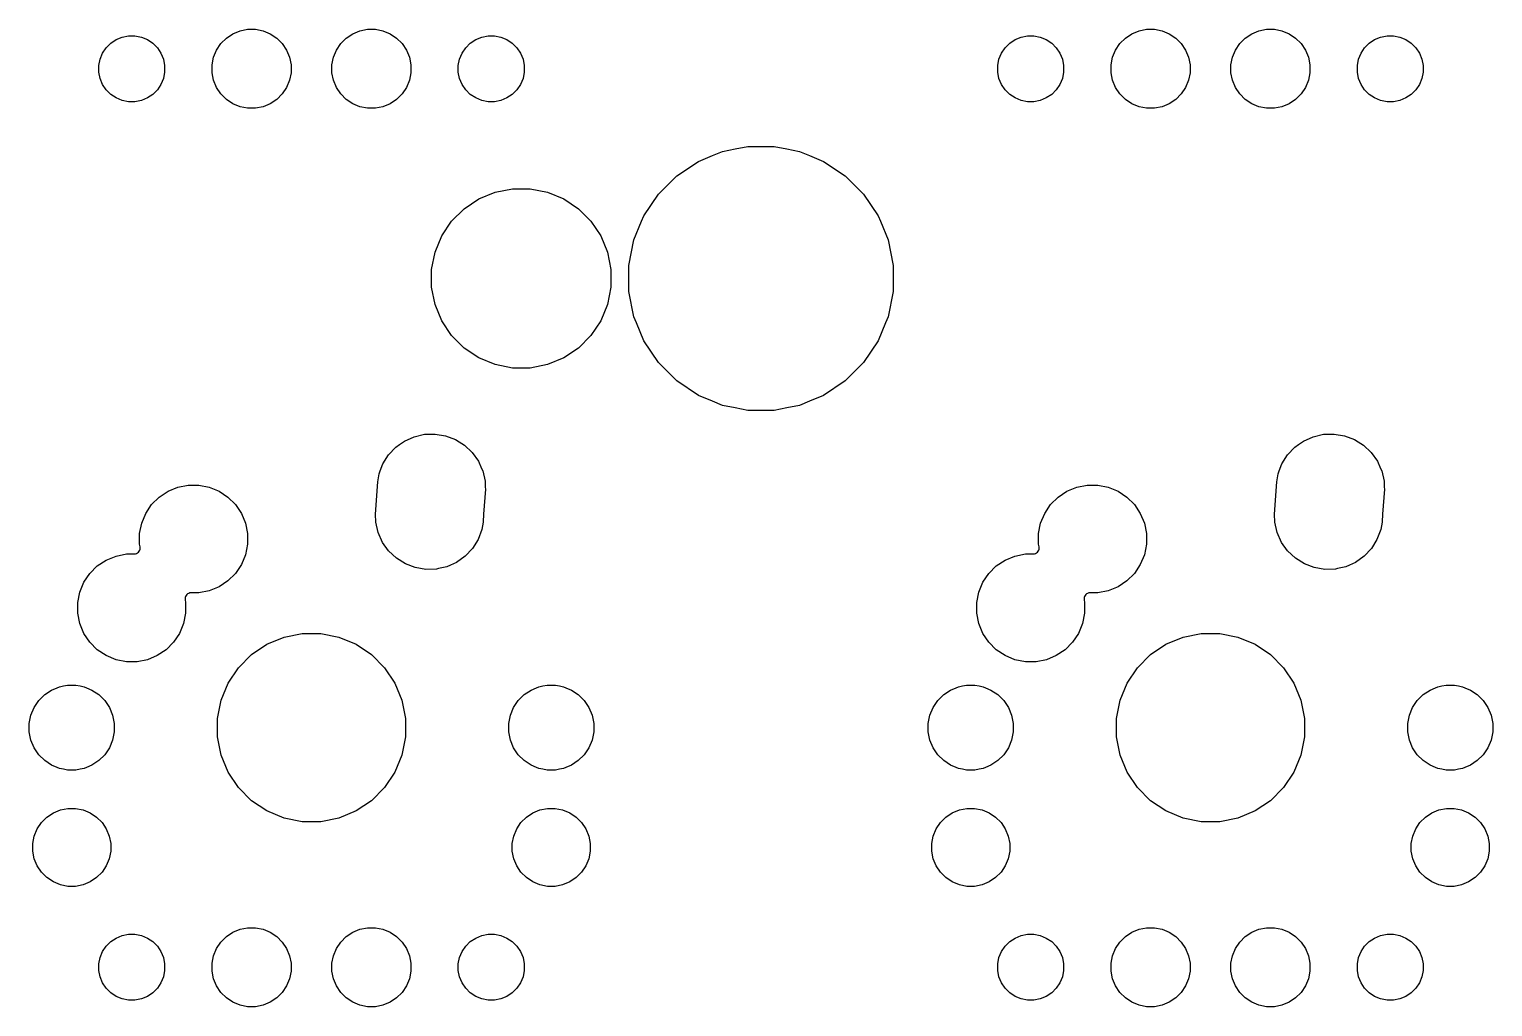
# Model space of a CAD drawing. Extents: x 242.9 to 312.1, y -173.6 to -104.3.
# Drawn here: x 242.94 to 273.95, y -173.56 to -152.83 of the extents above; entities that cross this region are included whole.
import ezdxf

# ---------------------------------------------------------------- set-up
doc = ezdxf.new("R2010")
doc.units = 0
doc.header["$MEASUREMENT"] = 0
doc.layers.add('BLACK', color=7, linetype='CONTINUOUS')

msp = doc.modelspace()

# ---------------------------------------------------------------- linework, layer by layer
at = {"layer": 'BLACK', "linetype": 'CONTINUOUS'}
for p, q in [((247.253, -152.927), (247.406, -152.864)), ((247.406, -152.864), (247.567, -152.832)), ((247.567, -152.832), (247.733, -152.832)), ((247.733, -152.832), (247.894, -152.864)), ((247.894, -152.864), (248.047, -152.927)), ((249.793, -152.927), (249.946, -152.864)), ((249.946, -152.864), (250.107, -152.832)), ((250.107, -152.832), (250.273, -152.832)), ((250.273, -152.832), (250.434, -152.864)), ((250.434, -152.864), (250.587, -152.927)), ((266.303, -152.927), (266.456, -152.864)), ((266.456, -152.864), (266.617, -152.832)), ((266.617, -152.832), (266.783, -152.832)), ((266.783, -152.832), (266.944, -152.864)), ((266.944, -152.864), (267.097, -152.927)), ((268.843, -152.927), (268.996, -152.864)), ((268.996, -152.864), (269.157, -152.832)), ((269.157, -152.832), (269.323, -152.832)), ((269.323, -152.832), (269.484, -152.864)), ((269.484, -152.864), (269.637, -152.927)), ((244.567, -153.225), (244.665, -153.127)), ((244.665, -153.127), (244.779, -153.051)), ((244.779, -153.051), (244.906, -152.998)), ((244.906, -152.998), (245.041, -152.971)), ((245.041, -152.971), (245.179, -152.971)), ((245.179, -152.971), (245.314, -152.998)), ((245.314, -152.998), (245.441, -153.051)), ((245.441, -153.051), (245.555, -153.127)), ((245.555, -153.127), (245.653, -153.225)), ((246.907, -153.273), (246.999, -153.136)), ((246.999, -153.136), (247.116, -153.019)), ((247.116, -153.019), (247.253, -152.927)), ((248.047, -152.927), (248.184, -153.019)), ((248.184, -153.019), (248.301, -153.136)), ((248.301, -153.136), (248.393, -153.273)), ((249.447, -153.273), (249.539, -153.136)), ((249.539, -153.136), (249.656, -153.019)), ((249.656, -153.019), (249.793, -152.927)), ((250.587, -152.927), (250.724, -153.019)), ((250.724, -153.019), (250.841, -153.136)), ((250.841, -153.136), (250.933, -153.273)), ((252.187, -153.225), (252.285, -153.127)), ((252.285, -153.127), (252.399, -153.051)), ((252.399, -153.051), (252.526, -152.998)), ((252.526, -152.998), (252.661, -152.971)), ((252.661, -152.971), (252.799, -152.971)), ((252.799, -152.971), (252.934, -152.998)), ((252.934, -152.998), (253.061, -153.051)), ((253.061, -153.051), (253.175, -153.127)), ((253.175, -153.127), (253.273, -153.225)), ((263.617, -153.225), (263.715, -153.127)), ((263.715, -153.127), (263.829, -153.051)), ((263.829, -153.051), (263.956, -152.998)), ((263.956, -152.998), (264.091, -152.971)), ((264.091, -152.971), (264.229, -152.971)), ((264.229, -152.971), (264.364, -152.998)), ((264.364, -152.998), (264.491, -153.051)), ((264.491, -153.051), (264.605, -153.127)), ((264.605, -153.127), (264.703, -153.225)), ((265.957, -153.273), (266.049, -153.136)), ((266.049, -153.136), (266.166, -153.019)), ((266.166, -153.019), (266.303, -152.927)), ((267.097, -152.927), (267.234, -153.019)), ((267.234, -153.019), (267.351, -153.136)), ((267.351, -153.136), (267.443, -153.273)), ((268.497, -153.273), (268.589, -153.136)), ((268.589, -153.136), (268.706, -153.019)), ((268.706, -153.019), (268.843, -152.927)), ((269.637, -152.927), (269.774, -153.019)), ((269.774, -153.019), (269.891, -153.136)), ((269.891, -153.136), (269.983, -153.273)), ((271.237, -153.225), (271.335, -153.127)), ((271.335, -153.127), (271.449, -153.051)), ((271.449, -153.051), (271.576, -152.998)), ((271.576, -152.998), (271.711, -152.971)), ((271.711, -152.971), (271.849, -152.971)), ((271.849, -152.971), (271.984, -152.998)), ((271.984, -152.998), (272.111, -153.051)), ((272.111, -153.051), (272.225, -153.127)), ((272.225, -153.127), (272.323, -153.225)), ((244.411, -153.601), (244.438, -153.466)), ((244.438, -153.466), (244.491, -153.339)), ((244.491, -153.339), (244.567, -153.225)), ((245.653, -153.225), (245.729, -153.339)), ((245.729, -153.339), (245.782, -153.466)), ((245.782, -153.466), (245.808, -153.601)), ((246.812, -153.587), (246.844, -153.426)), ((246.844, -153.426), (246.907, -153.273)), ((248.393, -153.273), (248.456, -153.426)), ((248.456, -153.426), (248.488, -153.587)), ((249.352, -153.587), (249.384, -153.426)), ((249.384, -153.426), (249.447, -153.273)), ((250.933, -153.273), (250.996, -153.426)), ((250.996, -153.426), (251.028, -153.587)), ((252.031, -153.601), (252.058, -153.466)), ((252.058, -153.466), (252.111, -153.339)), ((252.111, -153.339), (252.187, -153.225)), ((253.273, -153.225), (253.349, -153.339)), ((253.349, -153.339), (253.402, -153.466)), ((253.402, -153.466), (253.428, -153.601)), ((263.462, -153.601), (263.488, -153.466)), ((263.488, -153.466), (263.541, -153.339)), ((263.541, -153.339), (263.617, -153.225)), ((264.703, -153.225), (264.779, -153.339)), ((264.779, -153.339), (264.832, -153.466)), ((264.832, -153.466), (264.858, -153.601)), ((265.862, -153.587), (265.894, -153.426)), ((265.894, -153.426), (265.957, -153.273)), ((267.443, -153.273), (267.506, -153.426)), ((267.506, -153.426), (267.538, -153.587)), ((268.402, -153.587), (268.434, -153.426)), ((268.434, -153.426), (268.497, -153.273)), ((269.983, -153.273), (270.046, -153.426)), ((270.046, -153.426), (270.078, -153.587)), ((271.082, -153.601), (271.108, -153.466)), ((271.108, -153.466), (271.161, -153.339)), ((271.161, -153.339), (271.237, -153.225)), ((272.323, -153.225), (272.399, -153.339)), ((272.399, -153.339), (272.452, -153.466)), ((272.452, -153.466), (272.478, -153.601)), ((244.411, -153.739), (244.411, -153.601)), ((244.438, -153.874), (244.411, -153.739)), ((245.808, -153.739), (245.782, -153.874)), ((245.808, -153.601), (245.808, -153.739)), ((246.812, -153.753), (246.812, -153.587)), ((246.844, -153.914), (246.812, -153.753)), ((248.488, -153.753), (248.456, -153.914)), ((248.488, -153.587), (248.488, -153.753)), ((249.352, -153.753), (249.352, -153.587)), ((249.384, -153.914), (249.352, -153.753)), ((251.028, -153.753), (250.996, -153.914)), ((251.028, -153.587), (251.028, -153.753)), ((252.031, -153.739), (252.031, -153.601)), ((252.058, -153.874), (252.031, -153.739)), ((253.428, -153.739), (253.402, -153.874)), ((253.428, -153.601), (253.428, -153.739)), ((263.462, -153.739), (263.462, -153.601)), ((263.488, -153.874), (263.462, -153.739)), ((264.858, -153.739), (264.832, -153.874)), ((264.858, -153.601), (264.858, -153.739)), ((265.862, -153.753), (265.862, -153.587)), ((265.894, -153.914), (265.862, -153.753)), ((267.538, -153.753), (267.506, -153.914)), ((267.538, -153.587), (267.538, -153.753)), ((268.402, -153.753), (268.402, -153.587)), ((268.434, -153.914), (268.402, -153.753)), ((270.078, -153.753), (270.046, -153.914)), ((270.078, -153.587), (270.078, -153.753)), ((271.082, -153.739), (271.082, -153.601)), ((271.108, -153.874), (271.082, -153.739)), ((272.478, -153.739), (272.452, -153.874)), ((272.478, -153.601), (272.478, -153.739)), ((244.491, -154.001), (244.438, -153.874)), ((244.567, -154.115), (244.491, -154.001)), ((244.665, -154.213), (244.567, -154.115)), ((245.653, -154.115), (245.555, -154.213)), ((245.729, -154.001), (245.653, -154.115)), ((245.782, -153.874), (245.729, -154.001)), ((246.907, -154.067), (246.844, -153.914)), ((246.999, -154.204), (246.907, -154.067)), ((248.393, -154.067), (248.301, -154.204)), ((248.456, -153.914), (248.393, -154.067)), ((249.447, -154.067), (249.384, -153.914)), ((249.539, -154.204), (249.447, -154.067)), ((250.933, -154.067), (250.841, -154.204)), ((250.996, -153.914), (250.933, -154.067)), ((252.111, -154.001), (252.058, -153.874)), ((252.187, -154.115), (252.111, -154.001)), ((252.285, -154.213), (252.187, -154.115)), ((253.273, -154.115), (253.175, -154.213)), ((253.349, -154.001), (253.273, -154.115)), ((253.402, -153.874), (253.349, -154.001)), ((263.541, -154.001), (263.488, -153.874)), ((263.617, -154.115), (263.541, -154.001)), ((263.715, -154.213), (263.617, -154.115)), ((264.703, -154.115), (264.605, -154.213)), ((264.779, -154.001), (264.703, -154.115)), ((264.832, -153.874), (264.779, -154.001)), ((265.957, -154.067), (265.894, -153.914)), ((266.049, -154.204), (265.957, -154.067)), ((267.443, -154.067), (267.351, -154.204)), ((267.506, -153.914), (267.443, -154.067)), ((268.497, -154.067), (268.434, -153.914)), ((268.589, -154.204), (268.497, -154.067)), ((269.983, -154.067), (269.891, -154.204)), ((270.046, -153.914), (269.983, -154.067)), ((271.161, -154.001), (271.108, -153.874)), ((271.237, -154.115), (271.161, -154.001)), ((271.335, -154.213), (271.237, -154.115)), ((272.323, -154.115), (272.225, -154.213)), ((272.399, -154.001), (272.323, -154.115)), ((272.452, -153.874), (272.399, -154.001)), ((244.779, -154.289), (244.665, -154.213)), ((244.906, -154.342), (244.779, -154.289)), ((245.041, -154.368), (244.906, -154.342)), ((245.179, -154.368), (245.041, -154.368)), ((245.314, -154.342), (245.179, -154.368)), ((245.441, -154.289), (245.314, -154.342)), ((245.555, -154.213), (245.441, -154.289)), ((247.116, -154.321), (246.999, -154.204)), ((247.253, -154.413), (247.116, -154.321)), ((247.406, -154.476), (247.253, -154.413)), ((248.047, -154.413), (247.894, -154.476)), ((248.184, -154.321), (248.047, -154.413)), ((248.301, -154.204), (248.184, -154.321)), ((249.656, -154.321), (249.539, -154.204)), ((249.793, -154.413), (249.656, -154.321)), ((249.946, -154.476), (249.793, -154.413)), ((250.587, -154.413), (250.434, -154.476)), ((250.724, -154.321), (250.587, -154.413)), ((250.841, -154.204), (250.724, -154.321)), ((252.399, -154.289), (252.285, -154.213)), ((252.526, -154.342), (252.399, -154.289)), ((252.661, -154.368), (252.526, -154.342)), ((252.799, -154.368), (252.661, -154.368)), ((252.934, -154.342), (252.799, -154.368)), ((253.061, -154.289), (252.934, -154.342)), ((253.175, -154.213), (253.061, -154.289)), ((263.829, -154.289), (263.715, -154.213)), ((263.956, -154.342), (263.829, -154.289)), ((264.091, -154.368), (263.956, -154.342)), ((264.229, -154.368), (264.091, -154.368)), ((264.364, -154.342), (264.229, -154.368)), ((264.491, -154.289), (264.364, -154.342)), ((264.605, -154.213), (264.491, -154.289)), ((266.166, -154.321), (266.049, -154.204)), ((266.303, -154.413), (266.166, -154.321)), ((266.456, -154.476), (266.303, -154.413)), ((267.097, -154.413), (266.944, -154.476)), ((267.234, -154.321), (267.097, -154.413)), ((267.351, -154.204), (267.234, -154.321)), ((268.706, -154.321), (268.589, -154.204)), ((268.843, -154.413), (268.706, -154.321)), ((268.996, -154.476), (268.843, -154.413)), ((269.637, -154.413), (269.484, -154.476)), ((269.774, -154.321), (269.637, -154.413)), ((269.891, -154.204), (269.774, -154.321)), ((271.449, -154.289), (271.335, -154.213)), ((271.576, -154.342), (271.449, -154.289)), ((271.711, -154.368), (271.576, -154.342)), ((271.849, -154.368), (271.711, -154.368)), ((271.984, -154.342), (271.849, -154.368)), ((272.111, -154.289), (271.984, -154.342)), ((272.225, -154.213), (272.111, -154.289)), ((247.567, -154.508), (247.406, -154.476)), ((247.733, -154.508), (247.567, -154.508)), ((247.894, -154.476), (247.733, -154.508)), ((250.107, -154.508), (249.946, -154.476)), ((250.273, -154.508), (250.107, -154.508)), ((250.434, -154.476), (250.273, -154.508)), ((266.617, -154.508), (266.456, -154.476)), ((266.783, -154.508), (266.617, -154.508)), ((266.944, -154.476), (266.783, -154.508)), ((269.157, -154.508), (268.996, -154.476)), ((269.323, -154.508), (269.157, -154.508)), ((269.484, -154.476), (269.323, -154.508)), ((257.628, -155.423), (257.899, -155.369)), ((257.899, -155.369), (258.169, -155.315)), ((258.169, -155.315), (258.721, -155.315)), ((258.721, -155.315), (258.991, -155.369)), ((258.991, -155.369), (259.262, -155.423)), ((256.66, -155.94), (257.119, -155.634)), ((257.119, -155.634), (257.417, -155.51)), ((257.417, -155.51), (257.628, -155.423)), ((259.262, -155.423), (259.473, -155.51)), ((259.473, -155.51), (259.771, -155.634)), ((259.771, -155.634), (260.23, -155.94)), ((256.27, -156.33), (256.66, -155.94)), ((260.23, -155.94), (260.62, -156.33)), ((252.465, -156.431), (252.811, -156.288)), ((252.811, -156.288), (253.178, -156.215)), ((253.178, -156.215), (253.552, -156.215)), ((253.552, -156.215), (253.919, -156.288)), ((253.919, -156.288), (254.265, -156.431)), ((252.154, -156.639), (252.465, -156.431)), ((254.265, -156.431), (254.576, -156.639)), ((255.964, -156.789), (256.27, -156.33)), ((260.62, -156.33), (260.926, -156.789)), ((251.681, -157.215), (251.889, -156.904)), ((251.889, -156.904), (252.154, -156.639)), ((254.576, -156.639), (254.841, -156.904)), ((254.841, -156.904), (255.049, -157.215)), ((255.753, -157.298), (255.916, -156.904)), ((255.916, -156.904), (255.964, -156.789)), ((260.926, -156.789), (260.974, -156.904)), ((260.974, -156.904), (261.137, -157.298)), ((251.538, -157.561), (251.681, -157.215)), ((255.049, -157.215), (255.192, -157.561)), ((255.645, -157.839), (255.753, -157.298)), ((261.137, -157.298), (261.245, -157.839)), ((251.465, -157.928), (251.538, -157.561)), ((255.192, -157.561), (255.265, -157.928)), ((255.645, -158.391), (255.645, -157.839)), ((261.245, -157.839), (261.245, -158.391)), ((251.465, -158.302), (251.465, -157.928)), ((255.265, -157.928), (255.265, -158.302)), ((251.538, -158.669), (251.465, -158.302)), ((255.265, -158.302), (255.192, -158.669)), ((255.753, -158.932), (255.645, -158.391)), ((261.245, -158.391), (261.137, -158.932)), ((251.681, -159.015), (251.538, -158.669)), ((255.192, -158.669), (255.049, -159.015)), ((251.889, -159.326), (251.681, -159.015)), ((255.049, -159.015), (254.841, -159.326)), ((255.805, -159.058), (255.753, -158.932)), ((255.964, -159.441), (255.805, -159.058)), ((261.085, -159.058), (260.926, -159.441)), ((261.137, -158.932), (261.085, -159.058)), ((252.154, -159.591), (251.889, -159.326)), ((254.841, -159.326), (254.576, -159.591)), ((252.465, -159.799), (252.154, -159.591)), ((254.576, -159.591), (254.265, -159.799)), ((256.27, -159.9), (255.964, -159.441)), ((260.926, -159.441), (260.62, -159.9)), ((252.811, -159.942), (252.465, -159.799)), ((253.178, -160.015), (252.811, -159.942)), ((253.552, -160.015), (253.178, -160.015)), ((253.919, -159.942), (253.552, -160.015)), ((254.265, -159.799), (253.919, -159.942)), ((256.66, -160.29), (256.27, -159.9)), ((260.62, -159.9), (260.23, -160.29)), ((257.119, -160.596), (256.66, -160.29)), ((260.23, -160.29), (259.771, -160.596)), ((257.417, -160.72), (257.119, -160.596)), ((259.771, -160.596), (259.473, -160.72)), ((257.628, -160.807), (257.417, -160.72)), ((257.899, -160.861), (257.628, -160.807)), ((258.169, -160.915), (257.899, -160.861)), ((258.721, -160.915), (258.169, -160.915)), ((258.991, -160.861), (258.721, -160.915)), ((259.262, -160.807), (258.991, -160.861)), ((259.473, -160.72), (259.262, -160.807)), ((250.786, -161.637), (250.889, -161.563)), ((250.889, -161.563), (251.095, -161.471)), ((251.095, -161.471), (251.314, -161.421)), ((251.095, -161.471), (251.095, -161.471)), ((251.095, -161.471), (251.095, -161.471)), ((251.314, -161.421), (251.539, -161.414)), ((251.314, -161.421), (251.314, -161.421)), ((251.539, -161.414), (251.761, -161.452)), ((251.761, -161.452), (251.761, -161.452)), ((251.761, -161.452), (251.971, -161.532)), ((251.971, -161.532), (251.971, -161.532)), ((251.971, -161.532), (251.971, -161.532)), ((251.971, -161.532), (252.049, -161.58)), ((269.836, -161.637), (269.939, -161.563)), ((269.939, -161.563), (270.145, -161.471)), ((270.145, -161.471), (270.364, -161.421)), ((270.145, -161.471), (270.145, -161.471)), ((270.145, -161.471), (270.145, -161.471)), ((270.364, -161.421), (270.589, -161.414)), ((270.364, -161.421), (270.364, -161.421)), ((270.589, -161.414), (270.811, -161.452)), ((270.811, -161.452), (270.811, -161.452)), ((270.811, -161.452), (271.021, -161.532)), ((271.021, -161.532), (271.021, -161.532)), ((271.021, -161.532), (271.021, -161.532)), ((271.021, -161.532), (271.099, -161.58)), ((250.432, -162.049), (250.551, -161.858)), ((250.551, -161.858), (250.706, -161.694)), ((250.706, -161.694), (250.786, -161.637)), ((252.049, -161.58), (252.162, -161.651)), ((252.162, -161.651), (252.326, -161.806)), ((252.326, -161.806), (252.457, -161.989)), ((269.482, -162.049), (269.601, -161.858)), ((269.601, -161.858), (269.756, -161.694)), ((269.756, -161.694), (269.836, -161.637)), ((271.099, -161.58), (271.212, -161.651)), ((271.212, -161.651), (271.376, -161.806)), ((271.376, -161.806), (271.507, -161.989)), ((250.376, -162.195), (250.432, -162.049)), ((252.457, -161.989), (252.525, -162.142)), ((252.525, -162.142), (252.549, -162.195)), ((269.426, -162.195), (269.482, -162.049)), ((271.507, -161.989), (271.575, -162.142)), ((271.575, -162.142), (271.599, -162.195)), ((246.087, -162.541), (246.307, -162.497)), ((246.307, -162.497), (246.533, -162.497)), ((246.533, -162.497), (246.753, -162.541)), ((250.276, -163.117), (250.324, -162.425)), ((250.324, -162.425), (250.352, -162.259)), ((250.324, -162.425), (250.324, -162.425)), ((250.324, -162.425), (250.324, -162.425)), ((250.352, -162.259), (250.376, -162.195)), ((252.549, -162.195), (252.599, -162.414)), ((252.599, -162.414), (252.603, -162.541)), ((265.137, -162.541), (265.357, -162.497)), ((265.357, -162.497), (265.583, -162.497)), ((265.583, -162.497), (265.803, -162.541)), ((269.326, -163.117), (269.374, -162.425)), ((269.374, -162.425), (269.402, -162.259)), ((269.374, -162.425), (269.374, -162.425)), ((269.374, -162.425), (269.374, -162.425)), ((269.402, -162.259), (269.426, -162.195)), ((271.599, -162.195), (271.649, -162.414)), ((271.649, -162.414), (271.653, -162.541)), ((245.532, -162.911), (245.691, -162.752)), ((245.691, -162.752), (245.879, -162.627)), ((245.879, -162.627), (246.087, -162.541)), ((246.753, -162.541), (246.961, -162.627)), ((246.961, -162.627), (247.149, -162.752)), ((247.149, -162.752), (247.308, -162.911)), ((252.604, -162.583), (252.567, -163.117)), ((252.603, -162.541), (252.604, -162.583)), ((264.582, -162.911), (264.741, -162.752)), ((264.741, -162.752), (264.929, -162.627)), ((264.929, -162.627), (265.137, -162.541)), ((265.803, -162.541), (266.011, -162.627)), ((266.011, -162.627), (266.199, -162.752)), ((266.199, -162.752), (266.358, -162.911)), ((271.654, -162.583), (271.617, -163.117)), ((271.653, -162.541), (271.654, -162.583)), ((245.321, -163.307), (245.407, -163.099)), ((245.407, -163.099), (245.532, -162.911)), ((247.308, -162.911), (247.433, -163.099)), ((247.433, -163.099), (247.519, -163.307)), ((250.281, -163.286), (250.276, -163.117)), ((250.276, -163.117), (250.276, -163.117)), ((252.567, -163.117), (252.556, -163.275)), ((264.371, -163.307), (264.457, -163.099)), ((264.457, -163.099), (264.582, -162.911)), ((266.358, -162.911), (266.483, -163.099)), ((266.483, -163.099), (266.569, -163.307)), ((269.331, -163.286), (269.326, -163.117)), ((269.326, -163.117), (269.326, -163.117)), ((271.617, -163.117), (271.606, -163.275)), ((245.277, -163.527), (245.321, -163.307)), ((247.519, -163.307), (247.563, -163.527)), ((250.331, -163.505), (250.281, -163.286)), ((250.281, -163.286), (250.281, -163.286)), ((252.555, -163.286), (252.528, -163.441)), ((252.556, -163.275), (252.555, -163.286)), ((264.327, -163.527), (264.371, -163.307)), ((266.569, -163.307), (266.613, -163.527)), ((269.381, -163.505), (269.331, -163.286)), ((269.331, -163.286), (269.331, -163.286)), ((271.605, -163.286), (271.578, -163.441)), ((271.606, -163.275), (271.605, -163.286)), ((245.277, -163.753), (245.277, -163.527)), ((247.563, -163.527), (247.563, -163.753)), ((250.423, -163.711), (250.331, -163.505)), ((250.554, -163.894), (250.423, -163.711)), ((252.448, -163.651), (252.329, -163.842)), ((252.528, -163.441), (252.448, -163.651)), ((264.327, -163.753), (264.327, -163.527)), ((266.613, -163.527), (266.613, -163.753)), ((269.473, -163.711), (269.381, -163.505)), ((269.604, -163.894), (269.473, -163.711)), ((271.498, -163.651), (271.379, -163.842)), ((271.578, -163.441), (271.498, -163.651)), ((244.569, -164.087), (244.777, -164.001)), ((244.777, -164.001), (244.997, -163.957)), ((244.997, -163.957), (245.165, -163.957)), ((245.165, -163.957), (245.19, -163.955)), ((245.19, -163.955), (245.213, -163.947)), ((245.213, -163.947), (245.235, -163.936)), ((245.235, -163.936), (245.254, -163.92)), ((245.254, -163.92), (245.269, -163.901)), ((245.269, -163.901), (245.281, -163.88)), ((245.288, -163.808), (245.277, -163.753)), ((245.281, -163.88), (245.288, -163.856)), ((245.29, -163.832), (245.288, -163.808)), ((245.288, -163.856), (245.29, -163.832)), ((247.519, -163.973), (247.433, -164.181)), ((247.563, -163.753), (247.519, -163.973)), ((250.718, -164.049), (250.554, -163.894)), ((250.909, -164.168), (250.718, -164.049)), ((252.174, -164.006), (251.991, -164.137)), ((252.329, -163.842), (252.174, -164.006)), ((263.619, -164.087), (263.827, -164.001)), ((263.827, -164.001), (264.047, -163.957)), ((264.047, -163.957), (264.215, -163.957)), ((264.215, -163.957), (264.24, -163.955)), ((264.24, -163.955), (264.263, -163.947)), ((264.263, -163.947), (264.285, -163.936)), ((264.285, -163.936), (264.304, -163.92)), ((264.304, -163.92), (264.319, -163.901)), ((264.319, -163.901), (264.331, -163.88)), ((264.338, -163.808), (264.327, -163.753)), ((264.331, -163.88), (264.338, -163.856)), ((264.34, -163.832), (264.338, -163.808)), ((264.338, -163.856), (264.34, -163.832)), ((266.569, -163.973), (266.483, -164.181)), ((266.613, -163.753), (266.569, -163.973)), ((269.768, -164.049), (269.604, -163.894)), ((269.959, -164.168), (269.768, -164.049)), ((271.224, -164.006), (271.041, -164.137)), ((271.379, -163.842), (271.224, -164.006)), ((244.222, -164.371), (244.381, -164.212)), ((244.381, -164.212), (244.569, -164.087)), ((247.433, -164.181), (247.308, -164.369)), ((251.119, -164.248), (250.909, -164.168)), ((251.341, -164.286), (251.119, -164.248)), ((251.119, -164.248), (251.119, -164.248)), ((251.119, -164.248), (251.119, -164.248)), ((251.566, -164.279), (251.341, -164.286)), ((251.612, -164.269), (251.566, -164.279)), ((251.785, -164.229), (251.612, -164.269)), ((251.865, -164.193), (251.785, -164.229)), ((251.785, -164.229), (251.785, -164.229)), ((251.785, -164.229), (251.785, -164.229)), ((251.991, -164.137), (251.865, -164.193)), ((263.272, -164.371), (263.431, -164.212)), ((263.431, -164.212), (263.619, -164.087)), ((266.483, -164.181), (266.358, -164.369)), ((270.169, -164.248), (269.959, -164.168)), ((270.391, -164.286), (270.169, -164.248)), ((270.169, -164.248), (270.169, -164.248)), ((270.169, -164.248), (270.169, -164.248)), ((270.616, -164.279), (270.391, -164.286)), ((270.662, -164.269), (270.616, -164.279)), ((270.835, -164.229), (270.662, -164.269)), ((270.915, -164.193), (270.835, -164.229)), ((270.835, -164.229), (270.835, -164.229)), ((270.835, -164.229), (270.835, -164.229)), ((271.041, -164.137), (270.915, -164.193)), ((244.011, -164.767), (244.097, -164.559)), ((244.097, -164.559), (244.222, -164.371)), ((246.961, -164.653), (246.753, -164.739)), ((247.149, -164.528), (246.961, -164.653)), ((247.308, -164.369), (247.149, -164.528)), ((263.061, -164.767), (263.147, -164.559)), ((263.147, -164.559), (263.272, -164.371)), ((266.011, -164.653), (265.803, -164.739)), ((266.199, -164.528), (266.011, -164.653)), ((266.358, -164.369), (266.199, -164.528)), ((243.967, -164.987), (244.011, -164.767)), ((246.242, -164.884), (246.24, -164.908)), ((246.24, -164.908), (246.242, -164.932)), ((246.249, -164.86), (246.242, -164.884)), ((246.242, -164.932), (246.253, -164.987)), ((246.261, -164.839), (246.249, -164.86)), ((246.276, -164.82), (246.261, -164.839)), ((246.295, -164.804), (246.276, -164.82)), ((246.317, -164.793), (246.295, -164.804)), ((246.34, -164.785), (246.317, -164.793)), ((246.365, -164.783), (246.34, -164.785)), ((246.533, -164.783), (246.365, -164.783)), ((246.753, -164.739), (246.533, -164.783)), ((263.017, -164.987), (263.061, -164.767)), ((265.292, -164.884), (265.29, -164.908)), ((265.29, -164.908), (265.292, -164.932)), ((265.299, -164.86), (265.292, -164.884)), ((265.292, -164.932), (265.303, -164.987)), ((265.311, -164.839), (265.299, -164.86)), ((265.326, -164.82), (265.311, -164.839)), ((265.345, -164.804), (265.326, -164.82)), ((265.367, -164.793), (265.345, -164.804)), ((265.39, -164.785), (265.367, -164.793)), ((265.415, -164.783), (265.39, -164.785)), ((265.583, -164.783), (265.415, -164.783)), ((265.803, -164.739), (265.583, -164.783)), ((243.967, -165.213), (243.967, -164.987)), ((244.011, -165.433), (243.967, -165.213)), ((246.253, -165.213), (246.209, -165.433)), ((246.253, -164.987), (246.253, -165.213)), ((263.017, -165.213), (263.017, -164.987)), ((263.061, -165.433), (263.017, -165.213)), ((265.303, -165.213), (265.259, -165.433)), ((265.303, -164.987), (265.303, -165.213)), ((244.097, -165.641), (244.011, -165.433)), ((246.209, -165.433), (246.123, -165.641)), ((263.147, -165.641), (263.061, -165.433)), ((265.259, -165.433), (265.173, -165.641)), ((244.222, -165.829), (244.097, -165.641)), ((244.381, -165.988), (244.222, -165.829)), ((245.998, -165.829), (245.839, -165.988)), ((246.123, -165.641), (245.998, -165.829)), ((247.649, -166.091), (247.976, -165.873)), ((247.976, -165.873), (248.338, -165.723)), ((248.338, -165.723), (248.724, -165.646)), ((248.724, -165.646), (249.116, -165.646)), ((249.116, -165.646), (249.502, -165.723)), ((249.502, -165.723), (249.864, -165.873)), ((249.864, -165.873), (250.191, -166.091)), ((263.272, -165.829), (263.147, -165.641)), ((263.431, -165.988), (263.272, -165.829)), ((265.048, -165.829), (264.889, -165.988)), ((265.173, -165.641), (265.048, -165.829)), ((266.699, -166.091), (267.026, -165.873)), ((267.026, -165.873), (267.388, -165.723)), ((267.388, -165.723), (267.774, -165.646)), ((267.774, -165.646), (268.166, -165.646)), ((268.166, -165.646), (268.552, -165.723)), ((268.552, -165.723), (268.914, -165.873)), ((268.914, -165.873), (269.241, -166.091)), ((244.569, -166.113), (244.381, -165.988)), ((244.777, -166.199), (244.569, -166.113)), ((244.997, -166.243), (244.777, -166.199)), ((245.443, -166.199), (245.223, -166.243)), ((245.651, -166.113), (245.443, -166.199)), ((245.839, -165.988), (245.651, -166.113)), ((247.371, -166.369), (247.649, -166.091)), ((250.191, -166.091), (250.469, -166.369)), ((263.619, -166.113), (263.431, -165.988)), ((263.827, -166.199), (263.619, -166.113)), ((264.047, -166.243), (263.827, -166.199)), ((264.493, -166.199), (264.273, -166.243)), ((264.701, -166.113), (264.493, -166.199)), ((264.889, -165.988), (264.701, -166.113)), ((266.421, -166.369), (266.699, -166.091)), ((269.241, -166.091), (269.519, -166.369)), ((245.223, -166.243), (244.997, -166.243)), ((247.153, -166.696), (247.371, -166.369)), ((250.469, -166.369), (250.687, -166.696)), ((264.273, -166.243), (264.047, -166.243)), ((266.203, -166.696), (266.421, -166.369)), ((269.519, -166.369), (269.737, -166.696)), ((243.266, -166.94), (243.413, -166.842)), ((243.413, -166.842), (243.529, -166.794)), ((243.529, -166.794), (243.577, -166.774)), ((243.577, -166.774), (243.664, -166.756)), ((243.664, -166.756), (243.751, -166.739)), ((243.751, -166.739), (243.929, -166.739)), ((243.929, -166.739), (244.016, -166.756)), ((244.016, -166.756), (244.103, -166.774)), ((244.103, -166.774), (244.151, -166.794)), ((244.151, -166.794), (244.267, -166.842)), ((244.267, -166.842), (244.414, -166.94)), ((247.003, -167.058), (247.153, -166.696)), ((250.687, -166.696), (250.837, -167.058)), ((253.426, -166.94), (253.573, -166.842)), ((253.573, -166.842), (253.689, -166.794)), ((253.689, -166.794), (253.737, -166.774)), ((253.737, -166.774), (253.824, -166.756)), ((253.824, -166.756), (253.911, -166.739)), ((253.911, -166.739), (254.089, -166.739)), ((254.089, -166.739), (254.176, -166.756)), ((254.176, -166.756), (254.263, -166.774)), ((254.263, -166.774), (254.311, -166.794)), ((254.311, -166.794), (254.427, -166.842)), ((254.427, -166.842), (254.574, -166.94)), ((262.316, -166.94), (262.463, -166.842)), ((262.463, -166.842), (262.579, -166.794)), ((262.579, -166.794), (262.627, -166.774)), ((262.627, -166.774), (262.714, -166.756)), ((262.714, -166.756), (262.801, -166.739)), ((262.801, -166.739), (262.979, -166.739)), ((262.979, -166.739), (263.066, -166.756)), ((263.066, -166.756), (263.153, -166.774)), ((263.153, -166.774), (263.201, -166.794)), ((263.201, -166.794), (263.317, -166.842)), ((263.317, -166.842), (263.464, -166.94)), ((266.053, -167.058), (266.203, -166.696)), ((269.737, -166.696), (269.887, -167.058)), ((272.476, -166.94), (272.623, -166.842)), ((272.623, -166.842), (272.739, -166.794)), ((272.739, -166.794), (272.787, -166.774)), ((272.787, -166.774), (272.874, -166.756)), ((272.874, -166.756), (272.961, -166.739)), ((272.961, -166.739), (273.139, -166.739)), ((273.139, -166.739), (273.226, -166.756)), ((273.226, -166.756), (273.313, -166.774)), ((273.313, -166.774), (273.361, -166.794)), ((273.361, -166.794), (273.477, -166.842)), ((273.477, -166.842), (273.624, -166.94)), ((243.042, -167.213), (243.14, -167.066)), ((243.14, -167.066), (243.266, -166.94)), ((244.414, -166.94), (244.54, -167.066)), ((244.54, -167.066), (244.638, -167.213)), ((246.926, -167.444), (247.003, -167.058)), ((250.837, -167.058), (250.914, -167.444)), ((253.202, -167.213), (253.3, -167.066)), ((253.3, -167.066), (253.426, -166.94)), ((254.574, -166.94), (254.7, -167.066)), ((254.7, -167.066), (254.798, -167.213)), ((262.092, -167.213), (262.19, -167.066)), ((262.19, -167.066), (262.316, -166.94)), ((263.464, -166.94), (263.59, -167.066)), ((263.59, -167.066), (263.688, -167.213)), ((265.976, -167.444), (266.053, -167.058)), ((269.887, -167.058), (269.964, -167.444)), ((272.252, -167.213), (272.35, -167.066)), ((272.35, -167.066), (272.476, -166.94)), ((273.624, -166.94), (273.75, -167.066)), ((273.75, -167.066), (273.848, -167.213)), ((242.939, -167.551), (242.974, -167.377)), ((242.974, -167.377), (243.042, -167.213)), ((244.638, -167.213), (244.706, -167.377)), ((244.706, -167.377), (244.741, -167.551)), ((246.926, -167.836), (246.926, -167.444)), ((250.914, -167.444), (250.914, -167.836)), ((253.099, -167.551), (253.134, -167.377)), ((253.134, -167.377), (253.202, -167.213)), ((254.798, -167.213), (254.866, -167.377)), ((254.866, -167.377), (254.901, -167.551)), ((261.989, -167.551), (262.024, -167.377)), ((262.024, -167.377), (262.092, -167.213)), ((263.688, -167.213), (263.756, -167.377)), ((263.756, -167.377), (263.791, -167.551)), ((265.976, -167.836), (265.976, -167.444)), ((269.964, -167.444), (269.964, -167.836)), ((272.149, -167.551), (272.184, -167.377)), ((272.184, -167.377), (272.252, -167.213)), ((273.848, -167.213), (273.916, -167.377)), ((273.916, -167.377), (273.951, -167.551)), ((242.939, -167.729), (242.939, -167.551)), ((242.974, -167.903), (242.939, -167.729)), ((244.741, -167.729), (244.706, -167.903)), ((244.741, -167.551), (244.741, -167.729)), ((253.099, -167.729), (253.099, -167.551)), ((253.134, -167.903), (253.099, -167.729)), ((254.901, -167.729), (254.866, -167.903)), ((254.901, -167.551), (254.901, -167.729)), ((261.989, -167.729), (261.989, -167.551)), ((262.024, -167.903), (261.989, -167.729)), ((263.791, -167.729), (263.756, -167.903)), ((263.791, -167.551), (263.791, -167.729)), ((272.149, -167.729), (272.149, -167.551)), ((272.184, -167.903), (272.149, -167.729)), ((273.951, -167.729), (273.916, -167.903)), ((273.951, -167.551), (273.951, -167.729)), ((243.042, -168.067), (242.974, -167.903)), ((243.14, -168.214), (243.042, -168.067)), ((244.638, -168.067), (244.54, -168.214)), ((244.706, -167.903), (244.638, -168.067)), ((247.003, -168.222), (246.926, -167.836)), ((250.914, -167.836), (250.837, -168.222)), ((253.202, -168.067), (253.134, -167.903)), ((253.3, -168.214), (253.202, -168.067)), ((254.798, -168.067), (254.7, -168.214)), ((254.866, -167.903), (254.798, -168.067)), ((262.092, -168.067), (262.024, -167.903)), ((262.19, -168.214), (262.092, -168.067)), ((263.688, -168.067), (263.59, -168.214)), ((263.756, -167.903), (263.688, -168.067)), ((266.053, -168.222), (265.976, -167.836)), ((269.964, -167.836), (269.887, -168.222)), ((272.252, -168.067), (272.184, -167.903)), ((272.35, -168.214), (272.252, -168.067)), ((273.848, -168.067), (273.75, -168.214)), ((273.916, -167.903), (273.848, -168.067)), ((243.266, -168.34), (243.14, -168.214)), ((243.413, -168.438), (243.266, -168.34)), ((244.414, -168.34), (244.267, -168.438)), ((244.54, -168.214), (244.414, -168.34)), ((247.153, -168.584), (247.003, -168.222)), ((250.837, -168.222), (250.687, -168.584)), ((253.426, -168.34), (253.3, -168.214)), ((253.573, -168.438), (253.426, -168.34)), ((254.574, -168.34), (254.427, -168.438)), ((254.7, -168.214), (254.574, -168.34)), ((262.316, -168.34), (262.19, -168.214)), ((262.463, -168.438), (262.316, -168.34)), ((263.464, -168.34), (263.317, -168.438)), ((263.59, -168.214), (263.464, -168.34)), ((266.203, -168.584), (266.053, -168.222)), ((269.887, -168.222), (269.737, -168.584)), ((272.476, -168.34), (272.35, -168.214)), ((272.623, -168.438), (272.476, -168.34)), ((273.624, -168.34), (273.477, -168.438)), ((273.75, -168.214), (273.624, -168.34)), ((243.529, -168.486), (243.413, -168.438)), ((243.577, -168.506), (243.529, -168.486)), ((243.664, -168.524), (243.577, -168.506)), ((243.751, -168.541), (243.664, -168.524)), ((243.929, -168.541), (243.751, -168.541)), ((244.016, -168.524), (243.929, -168.541)), ((244.103, -168.506), (244.016, -168.524)), ((244.151, -168.486), (244.103, -168.506)), ((244.267, -168.438), (244.151, -168.486)), ((247.371, -168.911), (247.153, -168.584)), ((250.687, -168.584), (250.469, -168.911)), ((253.689, -168.486), (253.573, -168.438)), ((253.737, -168.506), (253.689, -168.486)), ((253.824, -168.524), (253.737, -168.506)), ((253.911, -168.541), (253.824, -168.524)), ((254.089, -168.541), (253.911, -168.541)), ((254.176, -168.524), (254.089, -168.541)), ((254.263, -168.506), (254.176, -168.524)), ((254.311, -168.486), (254.263, -168.506)), ((254.427, -168.438), (254.311, -168.486)), ((262.579, -168.486), (262.463, -168.438)), ((262.627, -168.506), (262.579, -168.486)), ((262.714, -168.524), (262.627, -168.506)), ((262.801, -168.541), (262.714, -168.524)), ((262.979, -168.541), (262.801, -168.541)), ((263.066, -168.524), (262.979, -168.541)), ((263.153, -168.506), (263.066, -168.524)), ((263.201, -168.486), (263.153, -168.506)), ((263.317, -168.438), (263.201, -168.486)), ((266.421, -168.911), (266.203, -168.584)), ((269.737, -168.584), (269.519, -168.911)), ((272.739, -168.486), (272.623, -168.438)), ((272.787, -168.506), (272.739, -168.486)), ((272.874, -168.524), (272.787, -168.506)), ((272.961, -168.541), (272.874, -168.524)), ((273.139, -168.541), (272.961, -168.541)), ((273.226, -168.524), (273.139, -168.541)), ((273.313, -168.506), (273.226, -168.524)), ((273.361, -168.486), (273.313, -168.506)), ((273.477, -168.438), (273.361, -168.486)), ((247.649, -169.189), (247.371, -168.911)), ((250.469, -168.911), (250.191, -169.189)), ((266.699, -169.189), (266.421, -168.911)), ((269.519, -168.911), (269.241, -169.189)), ((247.976, -169.407), (247.649, -169.189)), ((250.191, -169.189), (249.864, -169.407)), ((267.026, -169.407), (266.699, -169.189)), ((269.241, -169.189), (268.914, -169.407)), ((243.199, -169.654), (243.314, -169.539)), ((243.314, -169.539), (243.449, -169.448)), ((243.449, -169.448), (243.599, -169.386)), ((243.599, -169.386), (243.759, -169.355)), ((243.759, -169.355), (243.921, -169.355)), ((243.921, -169.355), (244.081, -169.386)), ((244.081, -169.386), (244.231, -169.448)), ((244.231, -169.448), (244.366, -169.539)), ((244.366, -169.539), (244.481, -169.654)), ((248.338, -169.557), (247.976, -169.407)), ((248.724, -169.634), (248.338, -169.557)), ((249.116, -169.634), (248.724, -169.634)), ((249.502, -169.557), (249.116, -169.634)), ((249.864, -169.407), (249.502, -169.557)), ((253.359, -169.654), (253.474, -169.539)), ((253.474, -169.539), (253.609, -169.448)), ((253.609, -169.448), (253.759, -169.386)), ((253.759, -169.386), (253.919, -169.355)), ((253.919, -169.355), (254.081, -169.355)), ((254.081, -169.355), (254.241, -169.386)), ((254.241, -169.386), (254.391, -169.448)), ((254.391, -169.448), (254.526, -169.539)), ((254.526, -169.539), (254.641, -169.654)), ((262.249, -169.654), (262.364, -169.539)), ((262.364, -169.539), (262.499, -169.448)), ((262.499, -169.448), (262.649, -169.386)), ((262.649, -169.386), (262.809, -169.355)), ((262.809, -169.355), (262.971, -169.355)), ((262.971, -169.355), (263.131, -169.386)), ((263.131, -169.386), (263.281, -169.448)), ((263.281, -169.448), (263.416, -169.539)), ((263.416, -169.539), (263.531, -169.654)), ((267.388, -169.557), (267.026, -169.407)), ((267.774, -169.634), (267.388, -169.557)), ((268.166, -169.634), (267.774, -169.634)), ((268.552, -169.557), (268.166, -169.634)), ((268.914, -169.407), (268.552, -169.557)), ((272.409, -169.654), (272.524, -169.539)), ((272.524, -169.539), (272.659, -169.448)), ((272.659, -169.448), (272.809, -169.386)), ((272.809, -169.386), (272.969, -169.355)), ((272.969, -169.355), (273.131, -169.355)), ((273.131, -169.355), (273.291, -169.386)), ((273.291, -169.386), (273.441, -169.448)), ((273.441, -169.448), (273.576, -169.539)), ((273.576, -169.539), (273.691, -169.654)), ((243.014, -170.099), (243.046, -169.939)), ((243.046, -169.939), (243.108, -169.789)), ((243.108, -169.789), (243.199, -169.654)), ((244.481, -169.654), (244.572, -169.789)), ((244.572, -169.789), (244.634, -169.939)), ((244.634, -169.939), (244.665, -170.099)), ((253.174, -170.099), (253.206, -169.939)), ((253.206, -169.939), (253.268, -169.789)), ((253.268, -169.789), (253.359, -169.654)), ((254.641, -169.654), (254.732, -169.789)), ((254.732, -169.789), (254.794, -169.939)), ((254.794, -169.939), (254.825, -170.099)), ((262.065, -170.099), (262.096, -169.939)), ((262.096, -169.939), (262.158, -169.789)), ((262.158, -169.789), (262.249, -169.654)), ((263.531, -169.654), (263.622, -169.789)), ((263.622, -169.789), (263.684, -169.939)), ((263.684, -169.939), (263.715, -170.099)), ((272.224, -170.099), (272.256, -169.939)), ((272.256, -169.939), (272.318, -169.789)), ((272.318, -169.789), (272.409, -169.654)), ((273.691, -169.654), (273.782, -169.789)), ((273.782, -169.789), (273.844, -169.939)), ((273.844, -169.939), (273.875, -170.099)), ((243.014, -170.261), (243.014, -170.099)), ((244.665, -170.099), (244.665, -170.261)), ((253.174, -170.261), (253.174, -170.099)), ((254.825, -170.099), (254.825, -170.261)), ((262.065, -170.261), (262.065, -170.099)), ((263.715, -170.099), (263.715, -170.261)), ((272.224, -170.261), (272.224, -170.099)), ((273.875, -170.099), (273.875, -170.261)), ((243.046, -170.421), (243.014, -170.261)), ((243.108, -170.571), (243.046, -170.421)), ((244.634, -170.421), (244.572, -170.571)), ((244.665, -170.261), (244.634, -170.421)), ((253.206, -170.421), (253.174, -170.261)), ((253.268, -170.571), (253.206, -170.421)), ((254.794, -170.421), (254.732, -170.571)), ((254.825, -170.261), (254.794, -170.421)), ((262.096, -170.421), (262.065, -170.261)), ((262.158, -170.571), (262.096, -170.421)), ((263.684, -170.421), (263.622, -170.571)), ((263.715, -170.261), (263.684, -170.421)), ((272.256, -170.421), (272.224, -170.261)), ((272.318, -170.571), (272.256, -170.421)), ((273.844, -170.421), (273.782, -170.571)), ((273.875, -170.261), (273.844, -170.421)), ((243.199, -170.706), (243.108, -170.571)), ((243.314, -170.821), (243.199, -170.706)), ((243.449, -170.912), (243.314, -170.821)), ((244.366, -170.821), (244.231, -170.912)), ((244.481, -170.706), (244.366, -170.821)), ((244.572, -170.571), (244.481, -170.706)), ((253.359, -170.706), (253.268, -170.571)), ((253.474, -170.821), (253.359, -170.706)), ((253.609, -170.912), (253.474, -170.821)), ((254.526, -170.821), (254.391, -170.912)), ((254.641, -170.706), (254.526, -170.821)), ((254.732, -170.571), (254.641, -170.706)), ((262.249, -170.706), (262.158, -170.571)), ((262.364, -170.821), (262.249, -170.706)), ((262.499, -170.912), (262.364, -170.821)), ((263.416, -170.821), (263.281, -170.912)), ((263.531, -170.706), (263.416, -170.821)), ((263.622, -170.571), (263.531, -170.706)), ((272.409, -170.706), (272.318, -170.571)), ((272.524, -170.821), (272.409, -170.706)), ((272.659, -170.912), (272.524, -170.821)), ((273.576, -170.821), (273.441, -170.912)), ((273.691, -170.706), (273.576, -170.821)), ((273.782, -170.571), (273.691, -170.706)), ((243.599, -170.974), (243.449, -170.912)), ((243.759, -171.005), (243.599, -170.974)), ((243.921, -171.005), (243.759, -171.005)), ((244.081, -170.974), (243.921, -171.005)), ((244.231, -170.912), (244.081, -170.974)), ((253.759, -170.974), (253.609, -170.912)), ((253.919, -171.005), (253.759, -170.974)), ((254.081, -171.005), (253.919, -171.005)), ((254.241, -170.974), (254.081, -171.005)), ((254.391, -170.912), (254.241, -170.974)), ((262.649, -170.974), (262.499, -170.912)), ((262.809, -171.005), (262.649, -170.974)), ((262.971, -171.005), (262.809, -171.005)), ((263.131, -170.974), (262.971, -171.005)), ((263.281, -170.912), (263.131, -170.974)), ((272.809, -170.974), (272.659, -170.912)), ((272.969, -171.005), (272.809, -170.974)), ((273.131, -171.005), (272.969, -171.005)), ((273.291, -170.974), (273.131, -171.005)), ((273.441, -170.912), (273.291, -170.974)), ((244.665, -172.177), (244.779, -172.101)), ((244.779, -172.101), (244.906, -172.048)), ((244.906, -172.048), (245.041, -172.022)), ((245.041, -172.022), (245.179, -172.022)), ((245.179, -172.022), (245.314, -172.048)), ((245.314, -172.048), (245.441, -172.101)), ((245.441, -172.101), (245.555, -172.177)), ((246.999, -172.186), (247.116, -172.069)), ((247.116, -172.069), (247.253, -171.977)), ((247.253, -171.977), (247.406, -171.914)), ((247.406, -171.914), (247.567, -171.882)), ((247.567, -171.882), (247.733, -171.882)), ((247.733, -171.882), (247.894, -171.914)), ((247.894, -171.914), (248.047, -171.977)), ((248.047, -171.977), (248.184, -172.069)), ((248.184, -172.069), (248.301, -172.186)), ((249.539, -172.186), (249.656, -172.069)), ((249.656, -172.069), (249.793, -171.977)), ((249.793, -171.977), (249.946, -171.914)), ((249.946, -171.914), (250.107, -171.882)), ((250.107, -171.882), (250.273, -171.882)), ((250.273, -171.882), (250.434, -171.914)), ((250.434, -171.914), (250.587, -171.977)), ((250.587, -171.977), (250.724, -172.069)), ((250.724, -172.069), (250.841, -172.186)), ((252.285, -172.177), (252.399, -172.101)), ((252.399, -172.101), (252.526, -172.048)), ((252.526, -172.048), (252.661, -172.022)), ((252.661, -172.022), (252.799, -172.022)), ((252.799, -172.022), (252.934, -172.048)), ((252.934, -172.048), (253.061, -172.101)), ((253.061, -172.101), (253.175, -172.177)), ((263.715, -172.177), (263.829, -172.101)), ((263.829, -172.101), (263.956, -172.048)), ((263.956, -172.048), (264.091, -172.022)), ((264.091, -172.022), (264.229, -172.022)), ((264.229, -172.022), (264.364, -172.048)), ((264.364, -172.048), (264.491, -172.101)), ((264.491, -172.101), (264.605, -172.177)), ((266.049, -172.186), (266.166, -172.069)), ((266.166, -172.069), (266.303, -171.977)), ((266.303, -171.977), (266.456, -171.914)), ((266.456, -171.914), (266.617, -171.882)), ((266.617, -171.882), (266.783, -171.882)), ((266.783, -171.882), (266.944, -171.914)), ((266.944, -171.914), (267.097, -171.977)), ((267.097, -171.977), (267.234, -172.069)), ((267.234, -172.069), (267.351, -172.186)), ((268.589, -172.186), (268.706, -172.069)), ((268.706, -172.069), (268.843, -171.977)), ((268.843, -171.977), (268.996, -171.914)), ((268.996, -171.914), (269.157, -171.882)), ((269.157, -171.882), (269.323, -171.882)), ((269.323, -171.882), (269.484, -171.914)), ((269.484, -171.914), (269.637, -171.977)), ((269.637, -171.977), (269.774, -172.069)), ((269.774, -172.069), (269.891, -172.186)), ((271.335, -172.177), (271.449, -172.101)), ((271.449, -172.101), (271.576, -172.048)), ((271.576, -172.048), (271.711, -172.022)), ((271.711, -172.022), (271.849, -172.022)), ((271.849, -172.022), (271.984, -172.048)), ((271.984, -172.048), (272.111, -172.101)), ((272.111, -172.101), (272.225, -172.177)), ((244.438, -172.516), (244.491, -172.389)), ((244.491, -172.389), (244.567, -172.275)), ((244.567, -172.275), (244.665, -172.177)), ((245.555, -172.177), (245.653, -172.275)), ((245.653, -172.275), (245.729, -172.389)), ((245.729, -172.389), (245.782, -172.516)), ((246.844, -172.476), (246.907, -172.323)), ((246.907, -172.323), (246.999, -172.186)), ((248.301, -172.186), (248.393, -172.323)), ((248.393, -172.323), (248.456, -172.476)), ((249.384, -172.476), (249.447, -172.323)), ((249.447, -172.323), (249.539, -172.186)), ((250.841, -172.186), (250.933, -172.323)), ((250.933, -172.323), (250.996, -172.476)), ((252.058, -172.516), (252.111, -172.389)), ((252.111, -172.389), (252.187, -172.275)), ((252.187, -172.275), (252.285, -172.177)), ((253.175, -172.177), (253.273, -172.275)), ((253.273, -172.275), (253.349, -172.389)), ((253.349, -172.389), (253.402, -172.516)), ((263.488, -172.516), (263.541, -172.389)), ((263.541, -172.389), (263.617, -172.275)), ((263.617, -172.275), (263.715, -172.177)), ((264.605, -172.177), (264.703, -172.275)), ((264.703, -172.275), (264.779, -172.389)), ((264.779, -172.389), (264.832, -172.516)), ((265.894, -172.476), (265.957, -172.323)), ((265.957, -172.323), (266.049, -172.186)), ((267.351, -172.186), (267.443, -172.323)), ((267.443, -172.323), (267.506, -172.476)), ((268.434, -172.476), (268.497, -172.323)), ((268.497, -172.323), (268.589, -172.186)), ((269.891, -172.186), (269.983, -172.323)), ((269.983, -172.323), (270.046, -172.476)), ((271.108, -172.516), (271.161, -172.389)), ((271.161, -172.389), (271.237, -172.275)), ((271.237, -172.275), (271.335, -172.177)), ((272.225, -172.177), (272.323, -172.275)), ((272.323, -172.275), (272.399, -172.389)), ((272.399, -172.389), (272.452, -172.516)), ((244.411, -172.651), (244.438, -172.516)), ((244.411, -172.789), (244.411, -172.651)), ((245.782, -172.516), (245.808, -172.651)), ((245.808, -172.651), (245.808, -172.789)), ((246.812, -172.637), (246.844, -172.476)), ((246.812, -172.803), (246.812, -172.637)), ((248.456, -172.476), (248.488, -172.637)), ((248.488, -172.637), (248.488, -172.803)), ((249.352, -172.637), (249.384, -172.476)), ((249.352, -172.803), (249.352, -172.637)), ((250.996, -172.476), (251.028, -172.637)), ((251.028, -172.637), (251.028, -172.803)), ((252.031, -172.651), (252.058, -172.516)), ((252.031, -172.789), (252.031, -172.651)), ((253.402, -172.516), (253.428, -172.651)), ((253.428, -172.651), (253.428, -172.789)), ((263.462, -172.651), (263.488, -172.516)), ((263.462, -172.789), (263.462, -172.651)), ((264.832, -172.516), (264.858, -172.651)), ((264.858, -172.651), (264.858, -172.789)), ((265.862, -172.637), (265.894, -172.476)), ((265.862, -172.803), (265.862, -172.637)), ((267.506, -172.476), (267.538, -172.637)), ((267.538, -172.637), (267.538, -172.803)), ((268.402, -172.637), (268.434, -172.476)), ((268.402, -172.803), (268.402, -172.637)), ((270.046, -172.476), (270.078, -172.637)), ((270.078, -172.637), (270.078, -172.803)), ((271.082, -172.651), (271.108, -172.516)), ((271.082, -172.789), (271.082, -172.651)), ((272.452, -172.516), (272.478, -172.651)), ((272.478, -172.651), (272.478, -172.789)), ((244.438, -172.924), (244.411, -172.789)), ((244.491, -173.051), (244.438, -172.924)), ((245.782, -172.924), (245.729, -173.051)), ((245.808, -172.789), (245.782, -172.924)), ((246.844, -172.964), (246.812, -172.803)), ((246.907, -173.117), (246.844, -172.964)), ((248.456, -172.964), (248.393, -173.117)), ((248.488, -172.803), (248.456, -172.964)), ((249.384, -172.964), (249.352, -172.803)), ((249.447, -173.117), (249.384, -172.964)), ((250.996, -172.964), (250.933, -173.117)), ((251.028, -172.803), (250.996, -172.964)), ((252.058, -172.924), (252.031, -172.789)), ((252.111, -173.051), (252.058, -172.924)), ((253.402, -172.924), (253.349, -173.051)), ((253.428, -172.789), (253.402, -172.924)), ((263.488, -172.924), (263.462, -172.789)), ((263.541, -173.051), (263.488, -172.924)), ((264.832, -172.924), (264.779, -173.051)), ((264.858, -172.789), (264.832, -172.924)), ((265.894, -172.964), (265.862, -172.803)), ((265.957, -173.117), (265.894, -172.964)), ((267.506, -172.964), (267.443, -173.117)), ((267.538, -172.803), (267.506, -172.964)), ((268.434, -172.964), (268.402, -172.803)), ((268.497, -173.117), (268.434, -172.964)), ((270.046, -172.964), (269.983, -173.117)), ((270.078, -172.803), (270.046, -172.964)), ((271.108, -172.924), (271.082, -172.789)), ((271.161, -173.051), (271.108, -172.924)), ((272.452, -172.924), (272.399, -173.051)), ((272.478, -172.789), (272.452, -172.924)), ((244.567, -173.165), (244.491, -173.051)), ((244.665, -173.263), (244.567, -173.165)), ((244.779, -173.339), (244.665, -173.263)), ((244.906, -173.392), (244.779, -173.339)), ((245.441, -173.339), (245.314, -173.392)), ((245.555, -173.263), (245.441, -173.339)), ((245.653, -173.165), (245.555, -173.263)), ((245.729, -173.051), (245.653, -173.165)), ((246.999, -173.254), (246.907, -173.117)), ((247.116, -173.371), (246.999, -173.254)), ((248.301, -173.254), (248.184, -173.371)), ((248.393, -173.117), (248.301, -173.254)), ((249.539, -173.254), (249.447, -173.117)), ((249.656, -173.371), (249.539, -173.254)), ((250.841, -173.254), (250.724, -173.371)), ((250.933, -173.117), (250.841, -173.254)), ((252.187, -173.165), (252.111, -173.051)), ((252.285, -173.263), (252.187, -173.165)), ((252.399, -173.339), (252.285, -173.263)), ((252.526, -173.392), (252.399, -173.339)), ((253.061, -173.339), (252.934, -173.392)), ((253.175, -173.263), (253.061, -173.339)), ((253.273, -173.165), (253.175, -173.263)), ((253.349, -173.051), (253.273, -173.165)), ((263.617, -173.165), (263.541, -173.051)), ((263.715, -173.263), (263.617, -173.165)), ((263.829, -173.339), (263.715, -173.263)), ((263.956, -173.392), (263.829, -173.339)), ((264.491, -173.339), (264.364, -173.392)), ((264.605, -173.263), (264.491, -173.339)), ((264.703, -173.165), (264.605, -173.263)), ((264.779, -173.051), (264.703, -173.165)), ((266.049, -173.254), (265.957, -173.117)), ((266.166, -173.371), (266.049, -173.254)), ((267.351, -173.254), (267.234, -173.371)), ((267.443, -173.117), (267.351, -173.254)), ((268.589, -173.254), (268.497, -173.117)), ((268.706, -173.371), (268.589, -173.254)), ((269.891, -173.254), (269.774, -173.371)), ((269.983, -173.117), (269.891, -173.254)), ((271.237, -173.165), (271.161, -173.051)), ((271.335, -173.263), (271.237, -173.165)), ((271.449, -173.339), (271.335, -173.263)), ((271.576, -173.392), (271.449, -173.339)), ((272.111, -173.339), (271.984, -173.392)), ((272.225, -173.263), (272.111, -173.339)), ((272.323, -173.165), (272.225, -173.263)), ((272.399, -173.051), (272.323, -173.165)), ((245.041, -173.418), (244.906, -173.392)), ((245.179, -173.418), (245.041, -173.418)), ((245.314, -173.392), (245.179, -173.418)), ((247.253, -173.463), (247.116, -173.371)), ((247.406, -173.526), (247.253, -173.463)), ((247.567, -173.558), (247.406, -173.526)), ((247.733, -173.558), (247.567, -173.558)), ((247.894, -173.526), (247.733, -173.558)), ((248.047, -173.463), (247.894, -173.526)), ((248.184, -173.371), (248.047, -173.463)), ((249.793, -173.463), (249.656, -173.371)), ((249.946, -173.526), (249.793, -173.463)), ((250.107, -173.558), (249.946, -173.526)), ((250.273, -173.558), (250.107, -173.558)), ((250.434, -173.526), (250.273, -173.558)), ((250.587, -173.463), (250.434, -173.526)), ((250.724, -173.371), (250.587, -173.463)), ((252.661, -173.418), (252.526, -173.392)), ((252.799, -173.418), (252.661, -173.418)), ((252.934, -173.392), (252.799, -173.418)), ((264.091, -173.418), (263.956, -173.392)), ((264.229, -173.418), (264.091, -173.418)), ((264.364, -173.392), (264.229, -173.418)), ((266.303, -173.463), (266.166, -173.371)), ((266.456, -173.526), (266.303, -173.463)), ((266.617, -173.558), (266.456, -173.526)), ((266.783, -173.558), (266.617, -173.558)), ((266.944, -173.526), (266.783, -173.558)), ((267.097, -173.463), (266.944, -173.526)), ((267.234, -173.371), (267.097, -173.463)), ((268.843, -173.463), (268.706, -173.371)), ((268.996, -173.526), (268.843, -173.463)), ((269.157, -173.558), (268.996, -173.526)), ((269.323, -173.558), (269.157, -173.558)), ((269.484, -173.526), (269.323, -173.558)), ((269.637, -173.463), (269.484, -173.526)), ((269.774, -173.371), (269.637, -173.463)), ((271.711, -173.418), (271.576, -173.392)), ((271.849, -173.418), (271.711, -173.418)), ((271.984, -173.392), (271.849, -173.418))]:
    msp.add_line(p, q, dxfattribs=at)

doc.saveas('drawing.dxf')
